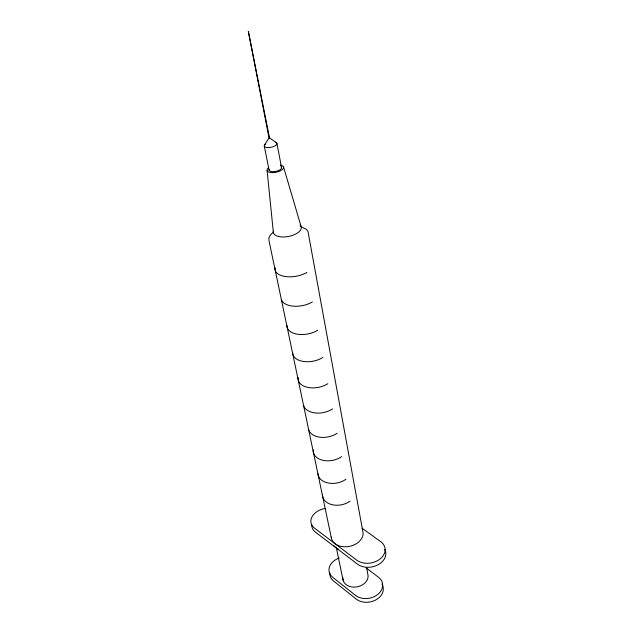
<?xml version="1.0" encoding="UTF-8"?>
<svg xmlns="http://www.w3.org/2000/svg" width="634" height="634" viewBox="0 0 634 634"><rect width="100%" height="100%" fill="white"/><g stroke="black" fill="none" stroke-linecap="round" stroke-linejoin="round"><path stroke-width="0.95" d="M269.093 138.363L248.409 31.716L269.585 138.26M248.702 31.74L248.179 31.851M264.703 144.687L269.22 137.705L276.44 142.721M272.707 232.678L270.203 235.246L268.911 237.885L268.951 240.421L331.487 538.583M301.174 226.766L306.476 229.373L308.005 231.568L362.735 531.007A16.096 11.666 -11.1 0 1 349.326 546.397A16.096 11.666 -11.1 0 1 331.225 537.085M362.077 528.201L380.717 541.658A16.452 12.181 -9.7 0 1 379.869 559.14A16.452 12.181 -9.7 0 1 356.641 560.084L314.488 528.122A15.755 11.166 -12.2 0 1 312.047 516.765A15.755 11.166 -12.2 0 1 325.155 508.476M366.19 567.921L378.466 577.233A15.715 12.078 -10.3 0 1 377.618 594.565A15.715 12.078 -10.3 0 1 355.444 595.334L332.652 577.217A15.351 11.531 -11.9 0 1 339.253 558.007M283.517 166.924L301.134 226.615M336.266 547.324L343.089 580.253M264.291 146.113L269.101 170.142M276.892 143.316L281.52 167.376M366.531 567.398L367.791 574.206A12.728 9.668 -11.1 0 1 356.459 586.957A12.728 9.668 -11.1 0 1 342.867 577.732M267.096 170.594L273.405 232.9M311.722 525.166A15.707 11.182 -12.3 0 0 315.367 532.077L357.418 564.101A16.397 12.197 -9.7 0 0 378.022 564.815A16.397 12.197 -9.7 0 0 384.759 549.464M338.223 549.131A16.04 11.674 -11.1 0 1 333.635 545.367M349.992 501.177A16.65 11.681 -10.2 0 1 332.161 504.719A16.65 11.681 -10.2 0 1 322.484 494.734M327.833 383.681A18.196 11.04 -10.4 0 1 307.791 387.414A18.196 11.04 -10.4 0 1 298.154 377.539M306.856 272.469A19.654 10.152 -10.4 0 1 285.189 276.503A19.654 10.152 -10.4 0 1 275.14 267.619M337.177 433.236A17.546 11.349 -10.3 0 1 319.948 437.214A17.546 11.349 -10.3 0 1 308.623 429.567M317.753 330.251A18.901 10.643 -10.4 0 1 297.655 334.245A18.901 10.643 -10.4 0 1 286.988 325.638M312.419 301.935A19.274 10.413 -10.4 0 1 293.447 306.167A19.274 10.413 -10.4 0 1 281.337 299.446M322.888 357.473A18.537 10.849 -10.4 0 1 303.179 361.412A18.537 10.849 -10.4 0 1 292.639 352.575M345.871 479.32A16.936 11.586 -10.3 0 1 328.23 483.029A16.936 11.586 -10.3 0 1 317.959 473.812M341.607 456.686A17.237 11.475 -10.3 0 1 322.635 460.229A17.237 11.475 -10.3 0 1 313.299 449.847M332.596 408.914A17.863 11.198 -10.3 0 1 315.043 412.94A17.863 11.198 -10.3 0 1 303.567 405.443M275.592 142.27A6.467 2.607 -11.1 0 1 274.95 145.947A6.467 2.607 -11.1 0 1 266.335 147.389A6.467 2.607 -11.1 0 1 265.527 143.95M300.072 225.078A14.233 6.736 -11.1 0 1 289.437 236.26A14.233 6.736 -11.1 0 1 273.365 231.125M280.252 165.086A8.424 3.558 -11.1 0 1 281.971 169.88A8.424 3.558 -11.1 0 1 270.338 172.472A8.424 3.558 -11.1 0 1 268.697 167.661M281.068 166.758A6.372 2.694 -11.1 0 1 276.21 171.331A6.372 2.694 -11.1 0 1 269.093 169.429M381.93 584.033A15.668 12.086 -10.3 0 1 376.295 599.661A15.668 12.086 -10.3 0 1 356.189 599.059L333.444 580.91A15.303 11.539 -11.9 0 1 329.783 572.756"/></g></svg>
